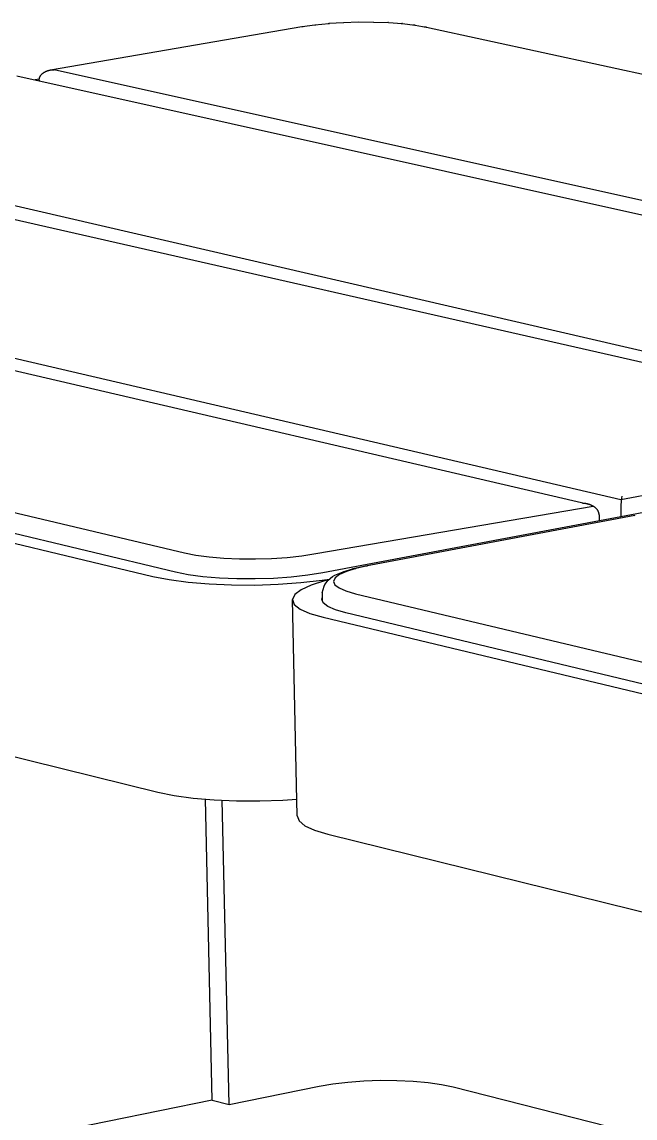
# Model space of a CAD drawing. Header units: millimetres. Extents: x 1422 to 6060, y -58 to 3182.
# Drawn here: x 2053.4 to 2155.5, y 1233.1 to 1415.7 of the extents above; entities that cross this region are included whole.
import ezdxf

# ---------------------------------------------------------------- set-up
doc = ezdxf.new("R2010")
doc.units = ezdxf.units.MM
doc.header["$MEASUREMENT"] = 0
doc.layers.add('Domyślny', color=7, linetype='Continuous', true_color=0x000000)
doc.layers.add('Utwórz2D linie widoczne', color=7, linetype='Continuous', true_color=0x000000)

msp = doc.modelspace()

# ---------------------------------------------------------------- linework, layer by layer
at = {"layer": 'Domyślny'}
for p, q in [((2275.52, 1359.49), (2058.74, 1407.7)), ((2215, 1347.36), (1998.88, 1397.38)), ((1884.42, 1373.93), (2080.43, 1327.22)), ((2102.31, 1327.12), (2148.54, 1335.01)), ((2080.43, 1327.22), (2082.37, 1326.84)), ((2082.37, 1326.84), (2084.57, 1326.55)), ((2084.57, 1326.55), (2087, 1326.34)), ((2087, 1326.34), (2089.6, 1326.23)), ((2089.6, 1326.23), (2092.28, 1326.22)), ((2092.28, 1326.22), (2094.97, 1326.3)), ((2094.97, 1326.3), (2097.58, 1326.48)), ((2097.58, 1326.48), (2100.03, 1326.75)), ((2100.03, 1326.75), (2102.31, 1327.12)), ((2105.52, 1323.5), (2106.88, 1324.1)), ((2106.27, 1323.62), (2105.55, 1323.06)), ((2107.42, 1324.14), (2106.27, 1323.62)), ((2106.88, 1324.1), (2107.02, 1324.11)), ((2108.98, 1324.63), (2107.42, 1324.14)), ((2110.96, 1325.07), (2108.98, 1324.63)), ((2103.39, 1320.56), (2103.7, 1321.7)), ((2103.7, 1321.7), (2103.83, 1321.99)), ((2103.83, 1321.99), (2104.42, 1322.71)), ((2104.42, 1322.71), (2105.14, 1323.27)), ((2105.14, 1323.27), (2105.52, 1323.5)), ((2105.55, 1323.06), (2105.3, 1322.49)), ((2105.3, 1322.49), (2105.52, 1321.93)), ((2105.52, 1321.93), (2106.21, 1321.39)), ((2106.21, 1321.39), (2107.34, 1320.89)), ((2107.34, 1320.89), (2108.93, 1320.43)), ((2108.93, 1320.43), (2326.1, 1268.68))]:
    msp.add_line(p, q, dxfattribs=at)
at = {"layer": 'Utwórz2D linie widoczne'}
for p, q in [((2058.12, 1407.65), (2099.99, 1414.87)), ((2099.99, 1414.87), (2100.01, 1414.87)), ((2100.01, 1414.87), (2100.03, 1414.88)), ((2100.03, 1414.88), (2100.06, 1414.88)), ((2100.04, 1414.88), (2102.15, 1415.19)), ((2100.06, 1414.88), (2100.08, 1414.88)), ((2100.08, 1414.88), (2100.1, 1414.88)), ((2100.1, 1414.88), (2100.12, 1414.88)), ((2100.12, 1414.88), (2100.14, 1414.88)), ((2100.14, 1414.88), (2100.17, 1414.88)), ((2100.17, 1414.88), (2100.19, 1414.87)), ((2100.19, 1414.87), (2100.21, 1414.87)), ((2100.21, 1414.87), (2100.23, 1414.87)), ((2100.23, 1414.87), (2100.25, 1414.86)), ((2102.15, 1415.19), (2102.17, 1415.19)), ((2102.17, 1415.19), (2102.18, 1415.19)), ((2102.18, 1415.19), (2104.48, 1415.42)), ((2102.18, 1415.19), (2102.2, 1415.19)), ((2102.2, 1415.19), (2102.21, 1415.19)), ((2102.21, 1415.19), (2102.23, 1415.19)), ((2102.23, 1415.19), (2102.24, 1415.19)), ((2102.24, 1415.19), (2102.25, 1415.19)), ((2102.25, 1415.19), (2102.27, 1415.19)), ((2102.27, 1415.19), (2102.28, 1415.19)), ((2102.28, 1415.19), (2102.3, 1415.18)), ((2102.3, 1415.18), (2102.31, 1415.18)), ((2102.31, 1415.18), (2102.33, 1415.18)), ((2102.33, 1415.18), (2102.34, 1415.17)), ((2102.34, 1415.17), (2102.35, 1415.17)), ((2104.48, 1415.42), (2104.49, 1415.42)), ((2104.49, 1415.42), (2104.49, 1415.43)), ((2104.49, 1415.43), (2104.5, 1415.43)), ((2104.5, 1415.43), (2104.51, 1415.42)), ((2104.51, 1415.43), (2106.94, 1415.58)), ((2104.51, 1415.42), (2104.52, 1415.42)), ((2104.52, 1415.42), (2104.52, 1415.42)), ((2104.52, 1415.42), (2104.53, 1415.42)), ((2104.53, 1415.42), (2104.54, 1415.42)), ((2104.54, 1415.42), (2104.55, 1415.42)), ((2104.55, 1415.42), (2104.55, 1415.42)), ((2104.55, 1415.42), (2104.56, 1415.42)), ((2104.56, 1415.42), (2104.57, 1415.41)), ((2104.57, 1415.41), (2104.58, 1415.41)), ((2104.58, 1415.41), (2104.58, 1415.41)), ((2104.58, 1415.41), (2104.59, 1415.4)), ((2104.59, 1415.4), (2104.6, 1415.4)), ((2104.6, 1415.4), (2104.6, 1415.4)), ((2106.94, 1415.58), (2107, 1415.55)), ((2106.95, 1415.58), (2109.47, 1415.65)), ((2109.47, 1415.65), (2109.46, 1415.65)), ((2109.46, 1415.65), (2109.46, 1415.64)), ((2109.46, 1415.64), (2109.46, 1415.64)), ((2109.46, 1415.64), (2109.46, 1415.64)), ((2109.46, 1415.64), (2109.46, 1415.63)), ((2109.46, 1415.63), (2109.46, 1415.63)), ((2109.46, 1415.63), (2109.46, 1415.63)), ((2109.46, 1415.63), (2109.46, 1415.62)), ((2109.47, 1415.65), (2111.98, 1415.64)), ((2109.47, 1415.65), (2109.47, 1415.65)), ((2111.93, 1415.61), (2111.99, 1415.64)), ((2111.99, 1415.64), (2114.42, 1415.55)), ((2114.32, 1415.52), (2114.31, 1415.52)), ((2114.33, 1415.52), (2114.32, 1415.52)), ((2114.34, 1415.53), (2114.33, 1415.52)), ((2114.35, 1415.53), (2114.34, 1415.53)), ((2114.34, 1415.53), (2114.34, 1415.53)), ((2114.36, 1415.54), (2114.35, 1415.53)), ((2114.37, 1415.54), (2114.36, 1415.54)), ((2114.38, 1415.54), (2114.37, 1415.54)), ((2114.37, 1415.54), (2114.37, 1415.54)), ((2114.39, 1415.54), (2114.38, 1415.54)), ((2114.4, 1415.55), (2114.39, 1415.54)), ((2114.41, 1415.55), (2114.4, 1415.55)), ((2114.42, 1415.55), (2114.41, 1415.55)), ((2114.41, 1415.55), (2114.41, 1415.55)), ((2114.43, 1415.55), (2114.42, 1415.55)), ((2114.44, 1415.55), (2114.43, 1415.55)), ((2114.45, 1415.55), (2114.44, 1415.55)), ((2114.45, 1415.55), (2116.74, 1415.37)), ((2116.57, 1415.35), (2116.55, 1415.34)), ((2116.59, 1415.35), (2116.57, 1415.35)), ((2116.6, 1415.36), (2116.59, 1415.35)), ((2116.62, 1415.36), (2116.6, 1415.36)), ((2116.63, 1415.36), (2116.62, 1415.36)), ((2116.65, 1415.37), (2116.63, 1415.36)), ((2116.67, 1415.37), (2116.65, 1415.37)), ((2116.68, 1415.37), (2116.67, 1415.37)), ((2116.7, 1415.37), (2116.68, 1415.37)), ((2116.72, 1415.37), (2116.7, 1415.37)), ((2116.73, 1415.37), (2116.72, 1415.37)), ((2116.75, 1415.37), (2116.73, 1415.37)), ((2116.77, 1415.37), (2116.75, 1415.37)), ((2116.77, 1415.37), (2118.81, 1415.12)), ((2118.6, 1415.1), (2118.58, 1415.1)), ((2118.63, 1415.11), (2118.6, 1415.1)), ((2118.66, 1415.11), (2118.63, 1415.11)), ((2118.68, 1415.11), (2118.66, 1415.11)), ((2118.71, 1415.12), (2118.68, 1415.11)), ((2118.73, 1415.12), (2118.71, 1415.12)), ((2118.76, 1415.12), (2118.73, 1415.12)), ((2118.79, 1415.12), (2118.76, 1415.12)), ((2118.81, 1415.12), (2118.79, 1415.12)), ((2118.84, 1415.11), (2118.81, 1415.12)), ((2118.86, 1415.11), (2118.84, 1415.11)), ((2118.89, 1415.11), (2118.86, 1415.11)), ((2118.89, 1415.11), (2120.7, 1414.78)), ((2120.48, 1414.79), (2120.44, 1414.78)), ((2120.51, 1414.79), (2120.48, 1414.79)), ((2120.54, 1414.79), (2120.51, 1414.79)), ((2120.57, 1414.79), (2120.54, 1414.79)), ((2120.61, 1414.79), (2120.57, 1414.79)), ((2120.64, 1414.79), (2120.61, 1414.79)), ((2120.67, 1414.78), (2120.64, 1414.79)), ((2120.41, 1414.78), (2120.38, 1414.77)), ((2120.44, 1414.78), (2120.41, 1414.78)), ((2120.7, 1414.78), (2120.67, 1414.78)), ((2120.74, 1414.77), (2120.7, 1414.78)), ((2120.77, 1414.77), (2120.74, 1414.77)), ((2120.77, 1414.77), (2318.93, 1371.73)), ((2057.51, 1407.48), (2057.56, 1407.5)), ((2057.56, 1407.5), (2057.61, 1407.52)), ((2057.61, 1407.52), (2057.66, 1407.54)), ((2057.66, 1407.54), (2057.72, 1407.55)), ((2057.72, 1407.55), (2057.77, 1407.57)), ((2057.77, 1407.57), (2057.83, 1407.59)), ((2057.83, 1407.59), (2057.89, 1407.6)), ((2057.89, 1407.6), (2057.95, 1407.62)), ((2057.95, 1407.62), (2058.01, 1407.63)), ((2058.01, 1407.63), (2058.07, 1407.64)), ((2058.07, 1407.64), (2058.13, 1407.65)), ((2058.13, 1407.65), (2058.19, 1407.66)), ((2058.19, 1407.66), (2058.25, 1407.67)), ((2058.25, 1407.67), (2058.31, 1407.68)), ((2058.31, 1407.68), (2058.37, 1407.68)), ((2058.37, 1407.68), (2058.49, 1407.69)), ((2058.49, 1407.69), (2058.62, 1407.7)), ((2058.62, 1407.7), (2058.74, 1407.7)), ((2052.54, 1406.69), (2269.98, 1358.36)), ((2056.26, 1406.13), (2055.56, 1406.01)), ((2056.26, 1406.12), (2056.27, 1406.17)), ((2056.26, 1406.1), (2056.26, 1406.12)), ((2056.26, 1406.08), (2056.26, 1406.1)), ((2056.26, 1406.06), (2056.26, 1406.08)), ((2056.26, 1406.04), (2056.26, 1406.06)), ((2056.26, 1406.02), (2056.26, 1406.04)), ((2056.26, 1405.99), (2056.26, 1406.02)), ((2056.26, 1405.97), (2056.26, 1405.99)), ((2056.26, 1405.95), (2056.26, 1405.97)), ((2056.26, 1405.95), (2056.26, 1405.86)), ((2056.27, 1406.17), (2056.28, 1406.21)), ((2056.28, 1406.21), (2056.29, 1406.25)), ((2056.29, 1406.25), (2056.3, 1406.3)), ((2056.3, 1406.32), (2056.31, 1406.34)), ((2056.3, 1406.3), (2056.3, 1406.32)), ((2056.31, 1406.36), (2056.32, 1406.38)), ((2056.31, 1406.34), (2056.31, 1406.36)), ((2056.32, 1406.38), (2056.34, 1406.43)), ((2056.34, 1406.43), (2056.35, 1406.47)), ((2056.35, 1406.47), (2056.37, 1406.51)), ((2056.37, 1406.51), (2056.39, 1406.55)), ((2056.39, 1406.55), (2056.41, 1406.59)), ((2056.41, 1406.59), (2056.43, 1406.63)), ((2056.43, 1406.63), (2056.46, 1406.67)), ((2056.46, 1406.67), (2056.49, 1406.71)), ((2056.49, 1406.71), (2056.51, 1406.75)), ((2056.51, 1406.75), (2056.54, 1406.79)), ((2056.54, 1406.79), (2056.57, 1406.83)), ((2056.57, 1406.83), (2056.6, 1406.86)), ((2056.6, 1406.86), (2056.63, 1406.9)), ((2056.63, 1406.9), (2056.66, 1406.94)), ((2056.66, 1406.94), (2056.7, 1406.97)), ((2056.7, 1406.97), (2056.74, 1407.01)), ((2056.74, 1407.01), (2056.77, 1407.04)), ((2056.77, 1407.04), (2056.81, 1407.07)), ((2056.81, 1407.07), (2056.85, 1407.1)), ((2056.85, 1407.1), (2056.89, 1407.14)), ((2056.89, 1407.14), (2056.93, 1407.17)), ((2056.93, 1407.17), (2056.97, 1407.2)), ((2056.97, 1407.2), (2057.01, 1407.23)), ((2057.01, 1407.23), (2057.06, 1407.26)), ((2057.06, 1407.26), (2057.11, 1407.29)), ((2057.11, 1407.29), (2057.16, 1407.31)), ((2057.16, 1407.31), (2057.2, 1407.34)), ((2057.2, 1407.34), (2057.25, 1407.37)), ((2057.25, 1407.37), (2057.3, 1407.39)), ((2057.3, 1407.39), (2057.35, 1407.42)), ((2057.35, 1407.42), (2057.4, 1407.44)), ((2057.4, 1407.44), (2057.45, 1407.46)), ((2057.45, 1407.46), (2057.51, 1407.48)), ((1992.56, 1396.34), (2209.43, 1346.99)), ((1931.34, 1385.78), (2147.56, 1335.38)), ((1936.41, 1386.57), (2153.17, 1336.14)), ((1879.15, 1370.25), (2075.18, 1323.31)), ((2078.94, 1324.01), (1882.87, 1370.89)), ((2318.61, 1364.4), (2103.48, 1323.91)), ((2153.17, 1336.14), (2210.02, 1346.81)), ((2153.29, 1336.01), (2153.34, 1336.36)), ((2153.34, 1336.36), (2153.4, 1336.7)), ((1880.33, 1335.77), (2076.02, 1287.39)), ((2146.92, 1335.46), (2146.79, 1335.46)), ((2147.05, 1335.45), (2146.92, 1335.46)), ((2147.18, 1335.44), (2147.05, 1335.45)), ((2147.32, 1335.43), (2147.18, 1335.44)), ((2147.38, 1335.42), (2147.32, 1335.43)), ((2147.45, 1335.4), (2147.38, 1335.42)), ((2147.51, 1335.39), (2147.45, 1335.4)), ((2147.58, 1335.38), (2147.51, 1335.39)), ((2147.64, 1335.36), (2147.58, 1335.38)), ((2147.7, 1335.35), (2147.64, 1335.36)), ((2147.77, 1335.33), (2147.7, 1335.35)), ((2147.83, 1335.31), (2147.77, 1335.33)), ((2147.95, 1335.28), (2147.83, 1335.31)), ((2148.01, 1335.26), (2147.95, 1335.28)), ((2148.06, 1335.24), (2148.01, 1335.26)), ((2148.12, 1335.22), (2148.06, 1335.24)), ((2148.18, 1335.19), (2148.12, 1335.22)), ((2148.23, 1335.17), (2148.18, 1335.19)), ((2148.29, 1335.14), (2148.23, 1335.17)), ((2148.34, 1335.12), (2148.29, 1335.14)), ((2148.4, 1335.09), (2148.34, 1335.12)), ((2148.45, 1335.06), (2148.4, 1335.09)), ((2148.5, 1335.03), (2148.45, 1335.06)), ((2148.56, 1335), (2148.5, 1335.03)), ((2148.61, 1334.97), (2148.56, 1335)), ((2148.66, 1334.94), (2148.61, 1334.97)), ((2148.71, 1334.91), (2148.66, 1334.94)), ((2148.76, 1334.87), (2148.71, 1334.91)), ((2148.8, 1334.84), (2148.76, 1334.87)), ((2148.84, 1334.81), (2148.8, 1334.84)), ((2148.89, 1334.77), (2148.84, 1334.81)), ((2148.93, 1334.74), (2148.89, 1334.77)), ((2148.97, 1334.7), (2148.93, 1334.74)), ((2149.01, 1334.66), (2148.97, 1334.7)), ((2149.05, 1334.63), (2149.01, 1334.66)), ((2149.08, 1334.59), (2149.05, 1334.63)), ((2149.12, 1334.55), (2149.08, 1334.59)), ((2149.15, 1334.51), (2149.12, 1334.55)), ((2149.19, 1334.47), (2149.15, 1334.51)), ((2149.22, 1334.43), (2149.19, 1334.47)), ((2153.2, 1334.96), (2153.22, 1335.31)), ((2153.2, 1334.61), (2153.2, 1334.96)), ((2153.21, 1334.26), (2153.2, 1334.61)), ((2153.22, 1335.31), (2153.25, 1335.66)), ((2153.25, 1335.66), (2153.29, 1336.01)), ((2110.64, 1325.08), (2155.51, 1333.53)), ((2149.25, 1334.39), (2149.22, 1334.43)), ((2149.28, 1334.34), (2149.25, 1334.39)), ((2149.31, 1334.3), (2149.28, 1334.34)), ((2149.33, 1334.26), (2149.31, 1334.3)), ((2149.36, 1334.21), (2149.33, 1334.26)), ((2149.38, 1334.17), (2149.36, 1334.21)), ((2149.4, 1334.12), (2149.38, 1334.17)), ((2149.42, 1334.08), (2149.4, 1334.12)), ((2149.44, 1334.03), (2149.42, 1334.08)), ((2149.46, 1333.99), (2149.44, 1334.03)), ((2149.47, 1333.96), (2149.46, 1333.99)), ((2149.47, 1333.94), (2149.47, 1333.96)), ((2149.49, 1333.89), (2149.47, 1333.94)), ((2149.5, 1333.85), (2149.49, 1333.89)), ((2149.51, 1333.8), (2149.5, 1333.85)), ((2149.52, 1333.76), (2149.51, 1333.8)), ((2149.52, 1333.71), (2149.52, 1333.76)), ((2149.52, 1333.69), (2149.52, 1333.71)), ((2149.53, 1333.66), (2149.52, 1333.69)), ((2149.53, 1333.64), (2149.53, 1333.66)), ((2149.53, 1333.62), (2149.53, 1333.64)), ((2149.53, 1333.6), (2149.53, 1333.62)), ((2149.53, 1333.57), (2149.53, 1333.6)), ((2149.53, 1333.57), (2149.55, 1332.58)), ((2153.23, 1333.27), (2153.21, 1334.26)), ((2155.45, 1333.44), (2155.53, 1333.53)), ((2081.06, 1323.59), (2078.94, 1324.01)), ((2083.53, 1323.26), (2081.06, 1323.59)), ((2103.48, 1323.91), (2100.98, 1323.51)), ((2106.88, 1324.1), (2108.47, 1324.59)), ((2108.47, 1324.59), (2108.51, 1324.6)), ((2108.51, 1324.6), (2108.55, 1324.61)), ((2108.55, 1324.61), (2108.58, 1324.62)), ((2108.56, 1324.62), (2110.59, 1325.07)), ((2108.58, 1324.62), (2108.62, 1324.63)), ((2108.62, 1324.63), (2108.65, 1324.63)), ((2108.65, 1324.63), (2108.69, 1324.64)), ((2108.69, 1324.64), (2108.73, 1324.64)), ((2108.73, 1324.64), (2108.76, 1324.64)), ((2108.76, 1324.64), (2108.8, 1324.64)), ((2108.8, 1324.64), (2108.84, 1324.64)), ((2108.84, 1324.64), (2108.87, 1324.64)), ((2108.87, 1324.64), (2108.91, 1324.64)), ((2108.91, 1324.64), (2108.95, 1324.63)), ((2108.95, 1324.63), (2108.98, 1324.63)), ((2110.59, 1325.07), (2110.62, 1325.07)), ((2110.62, 1325.07), (2110.65, 1325.08)), ((2110.65, 1325.08), (2110.67, 1325.08)), ((2110.67, 1325.08), (2110.7, 1325.08)), ((2110.7, 1325.08), (2110.73, 1325.09)), ((2110.73, 1325.09), (2110.76, 1325.09)), ((2110.76, 1325.09), (2110.79, 1325.09)), ((2110.79, 1325.09), (2110.82, 1325.09)), ((2110.82, 1325.09), (2110.85, 1325.08)), ((2110.85, 1325.08), (2110.88, 1325.08)), ((2110.88, 1325.08), (2110.9, 1325.08)), ((2110.9, 1325.08), (2110.93, 1325.07)), ((2110.93, 1325.07), (2110.96, 1325.07)), ((2075.18, 1323.31), (2077.89, 1322.77)), ((2077.89, 1322.77), (2081.05, 1322.35)), ((2081.05, 1322.35), (2084.56, 1322.05)), ((2086.27, 1323.03), (2083.53, 1323.26)), ((2084.56, 1322.05), (2088.31, 1321.9)), ((2089.2, 1322.91), (2086.27, 1323.03)), ((2088.31, 1321.9), (2092.18, 1321.88)), ((2092.23, 1322.9), (2089.2, 1322.91)), ((2092.18, 1321.88), (2096.06, 1322)), ((2095.26, 1322.99), (2092.23, 1322.9)), ((2098.21, 1323.2), (2095.26, 1322.99)), ((2096.06, 1322), (2099.83, 1322.27)), ((2100.98, 1323.51), (2098.21, 1323.2)), ((2099.83, 1322.27), (2103.37, 1322.66)), ((2101.54, 1321.86), (2099.87, 1321.1)), ((2103.8, 1322.56), (2101.54, 1321.86)), ((2103.37, 1322.66), (2104.6, 1322.86)), ((2104.39, 1322.69), (2103.8, 1322.56)), ((2104.42, 1322.71), (2105.14, 1323.27)), ((2098.82, 1320.29), (2098.45, 1319.47)), ((2099.87, 1321.1), (2098.82, 1320.29)), ((2103.39, 1320.56), (2103.42, 1319.26)), ((2098.45, 1319.47), (2098.75, 1318.66)), ((2099.24, 1283.43), (2098.45, 1319.47)), ((2098.75, 1318.66), (2099.73, 1317.88)), ((2103.31, 1319.54), (2103.41, 1319.75)), ((2103.55, 1318.9), (2103.31, 1319.54)), ((2104.32, 1318.29), (2103.55, 1318.9)), ((2105.59, 1317.73), (2104.32, 1318.29)), ((2099.73, 1317.88), (2101.35, 1317.16)), ((2101.35, 1317.16), (2103.57, 1316.51)), ((2103.57, 1316.51), (2320.77, 1264.51)), ((2107.33, 1317.23), (2105.59, 1317.73)), ((2324.56, 1265.29), (2107.33, 1317.23)), ((2076.02, 1287.39), (2078.73, 1286.84)), ((2078.73, 1286.84), (2081.88, 1286.4)), ((2081.88, 1286.4), (2085.38, 1286.09)), ((2085.09, 1236.08), (2083.94, 1286.22)), ((2085.38, 1286.09), (2089.12, 1285.93)), ((2087.89, 1235.36), (2086.74, 1286.04)), ((2089.12, 1285.93), (2092.98, 1285.91)), ((2092.98, 1285.91), (2096.86, 1286.04)), ((2096.86, 1286.04), (2099.18, 1286.21)), ((2099.24, 1283.43), (2099.55, 1282.59)), ((2099.55, 1282.59), (2100.52, 1281.79)), ((2100.52, 1281.79), (2102.14, 1281.05)), ((2102.14, 1281.05), (2104.35, 1280.38)), ((2104.35, 1280.38), (2321.13, 1226.78)), ((2087.89, 1235.36), (2102.89, 1238.4)), ((2102.89, 1238.4), (2105.17, 1238.79)), ((2105.17, 1238.79), (2107.68, 1239.09)), ((2107.68, 1239.09), (2110.36, 1239.3)), ((2110.36, 1239.3), (2113.11, 1239.39)), ((2113.11, 1239.39), (2115.86, 1239.38)), ((2115.86, 1239.38), (2118.53, 1239.26)), ((2118.53, 1239.26), (2121.03, 1239.03)), ((2121.03, 1239.03), (2123.28, 1238.71)), ((2123.28, 1238.71), (2125.23, 1238.29)), ((2125.23, 1238.29), (2305.09, 1192.38)), ((2085.09, 1236.08), (1863.59, 1191.17)), ((2085.09, 1236.08), (2087.89, 1235.36))]:
    msp.add_line(p, q, dxfattribs=at)

doc.saveas('drawing.dxf')
